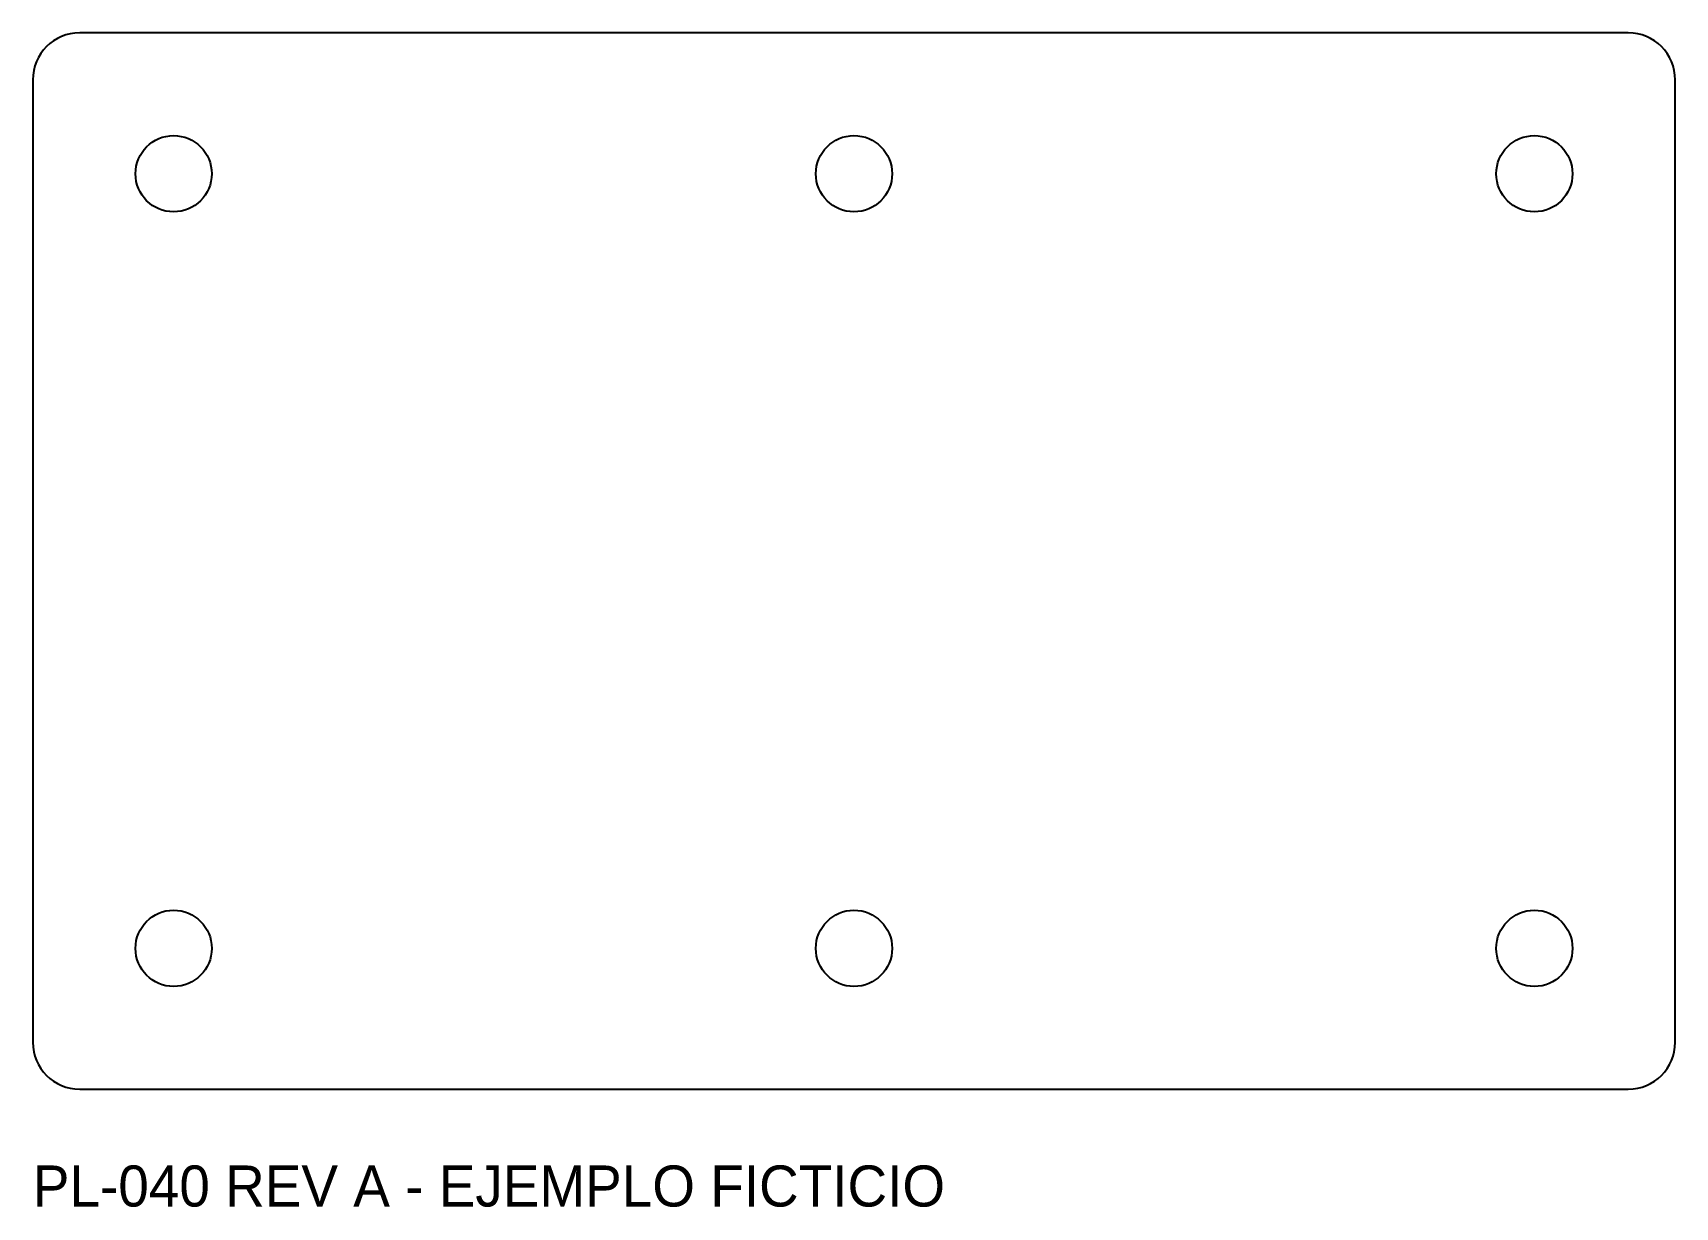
# Model space of a CAD drawing. Header units: millimetres. Extents: x 0 to 140, y -10 to 90.
import ezdxf

# ---------------------------------------------------------------- set-up
doc = ezdxf.new("R2010")
doc.units = ezdxf.units.MM
for name, color, linetype in [('CONTORNO', 7, 'CONTINUOUS'), ('TALADROS', 5, 'CONTINUOUS'), ('TEXTO', 3, 'CONTINUOUS')]:
    doc.layers.add(name, color=color, linetype=linetype)

msp = doc.modelspace()

# ---------------------------------------------------------------- linework, layer by layer
at = {"layer": 'CONTORNO'}
for p, q in [((136, 90), (4, 90)), ((0, 86), (0, 4)), ((140, 4), (140, 86)), ((4, 0), (136, 0))]:
    msp.add_line(p, q, dxfattribs=at)
for centre, start, end in [((4, 86), 90, 180), ((136, 86), 0, 90), ((4, 4), 180, 270), ((136, 4), 270, 360)]:
    msp.add_arc(centre, 4, start, end, dxfattribs=at)
at = {"layer": 'TALADROS'}
for centre in [(12, 78), (70, 78), (128, 78), (12, 12), (70, 12), (128, 12)]:
    msp.add_circle(centre, 3.25, dxfattribs=at)

# ---------------------------------------------------------------- texts
at = {"layer": 'TEXTO'}
msp.add_text('PL-040 REV A - EJEMPLO FICTICIO', height=3.5, dxfattribs=at).set_placement((0, -10))

doc.saveas('drawing.dxf')
